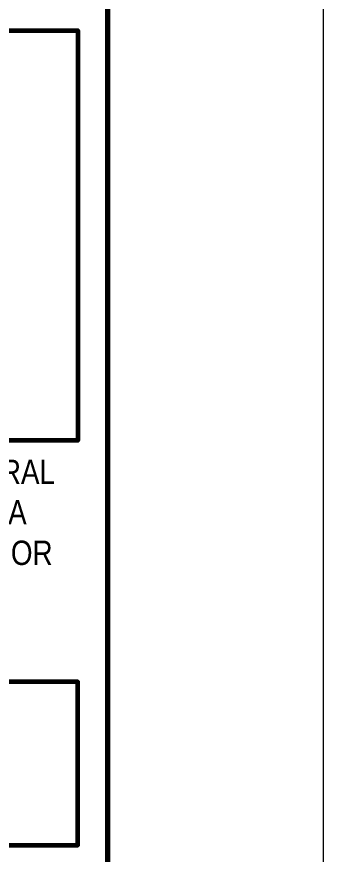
# Model space of a CAD drawing. Header units: inches. Extents: x 140 to 978, y -82 to 38.
# Drawn here: x 884.09 to 886.22, y -61.75 to -55.93 of the extents above; entities that cross this region are included whole.
import ezdxf

# ---------------------------------------------------------------- set-up
doc = ezdxf.new("R2010")
doc.units = ezdxf.units.IN
doc.header["$MEASUREMENT"] = 0
for name, color, linetype, lineweight in [('UNSAAC- ROTULO', 7, 'Continuous', 60), ('UNSAAC-TEXTOS ROTULO', 7, 'Continuous', 15), ('UNSAAC-TEXTURAS', 250, 'Continuous', 0)]:
    doc.layers.add(name, color=color, linetype=linetype, lineweight=lineweight)
doc.styles.get("Standard").update_dxf_attribs({"font": 'arial.ttf'})
pattern_1 = [(37.5, (-345.113272, -0.87974), (-0.00062993358, 0.0192682377), [0, -0.0152, 0, -0.017, 0, -0.01625]), (7.5, (-345.113272, -0.87974), (0.01769776705, 0.02822146065), [0, -0.0082, 0, -0.0137, 0, -0.00525]), (327.5, (-345.125572, -0.87974), (0.03114141862, 5.659054e-05), [0, -0.005, 0, -0.018, 0, -0.0235]), (317.5, (-345.125572, -0.87974), (0.03006126605, 0.00877675565), [0, -0.0025, 0, -0.0118, 0, -0.0135])]

msp = doc.modelspace()

# ---------------------------------------------------------------- hatches: boundary and pattern name
at = {"layer": 'UNSAAC-TEXTURAS', "ltscale": 0.5}
h = msp.add_hatch(dxfattribs=at)
h.set_pattern_fill('AR-SAND', color=256, scale=0.01, style=0)
h.set_pattern_definition(pattern_1)
h.paths.add_polyline_path([(885.184, -58.0268), (885.1806, -58.0143), (885.1797, -58.0268)])
h = msp.add_hatch(dxfattribs=at)
h.set_pattern_fill('AR-SAND', color=256, scale=0.01, style=0)
h.set_pattern_definition(pattern_1)
h.paths.add_polyline_path([(885.1813, -58.0044), (885.1806, -58.0143), (885.184, -58.0018), (885.1839, -58.0018)])
h = msp.add_hatch(dxfattribs=at)
h.set_pattern_fill('AR-SAND', color=256, scale=0.01, style=0)
h.set_pattern_definition(pattern_1)
h.paths.add_polyline_path([(885.1868, -57.9989), (885.1839, -58.0018), (885.184, -58.0018), (885.1931, -57.9927)])
h = msp.add_hatch(dxfattribs=at)
h.set_pattern_fill('AR-SAND', color=256, scale=0.01, style=0)
h.set_pattern_definition(pattern_1)
h.paths.add_polyline_path([(885.2056, -58.0393), (885.1969, -58.037), (885.1969, -58.0399)])
h = msp.add_hatch(dxfattribs=at)
h.set_pattern_fill('AR-SAND', color=256, scale=0.01, style=0)
h.set_pattern_definition(pattern_1)
h.paths.add_polyline_path([(885.2144, -58.037), (885.2056, -58.0393), (885.2144, -58.0387)])
h = msp.add_hatch(dxfattribs=at)
h.set_pattern_fill('AR-SAND', color=256, scale=0.01, style=0)
h.set_pattern_definition(pattern_1)
h.paths.add_polyline_path([(885.2181, -58.036), (885.2144, -58.037), (885.2144, -58.0387), (885.2151, -58.039)])
h = msp.add_hatch(dxfattribs=at)
h.set_pattern_fill('AR-SAND', color=256, scale=0.01, style=0)
h.set_pattern_definition(pattern_1)
h.paths.add_polyline_path([(885.2245, -58.036), (885.2283, -58.037), (885.2306, -58.0393), (885.2306, -58.036)])
h = msp.add_hatch(dxfattribs=at)
h.set_pattern_fill('AR-SAND', color=256, scale=0.01, style=0)
h.set_pattern_definition(pattern_1)
h.paths.add_polyline_path([(885.2245, -58.036), (885.2276, -58.039), (885.2283, -58.0387), (885.2283, -58.037)])
h = msp.add_hatch(dxfattribs=at)
h.set_pattern_fill('AR-SAND', color=256, scale=0.01, style=0)
h.set_pattern_definition(pattern_1)
h.paths.add_polyline_path([(885.2306, -58.0393), (885.2283, -58.037), (885.2283, -58.0387)])

# ---------------------------------------------------------------- linework, layer by layer
at = {"layer": 'UNSAAC- ROTULO', "color": 5, "lineweight": 0, "flags": 128}
msp.add_lwpolyline([(821.7215, -27.2257), (886.2215, -27.2257), (886.2215, -72.9757), (821.7215, -72.9757)], close=True, dxfattribs=at)
at = {"layer": 'UNSAAC- ROTULO', "lineweight": 70, "flags": 128}
msp.add_lwpolyline([(823.2215, -28.276), (884.7215, -28.276), (884.7215, -71.026), (823.2215, -71.026)], close=True, dxfattribs=at)
at = {"layer": 'UNSAAC- ROTULO'}
for points in [[(879.9685, -56.0283), (884.5168, -56.0283), (884.5168, -58.8746), (879.9685, -58.8746)], [(879.9685, -61.683), (884.5168, -61.683), (884.5168, -60.5499), (879.9685, -60.5499)]]:
    msp.add_lwpolyline(points, close=True, dxfattribs=at)

# ---------------------------------------------------------------- texts
at = {"layer": 'UNSAAC-TEXTOS ROTULO', "insert": (880.1798, -59.0069), "char_height": 0.16875, "width": 4.200794, "attachment_point": 1}
msp.add_mtext('\\pi0.043224;{\\fArial Narrow|b0|i0|c0|p34;LEVANTAMIENTO TOPOGRÁFICO INTEGRAL \\P\\pi0.23292;DEL ESTADO ACTUAL A DETALLE DE LA \\P\\pi0.059857;INFRAESTRUCTURA INTERIOR Y EXTERIOR \\P\\pi0.50729;DE LA CIUDAD UNIVERSITARIA DE \\P\\pi1.2044;PERAYOC-UNSAAC}', dxfattribs=at)

doc.saveas('drawing.dxf')
